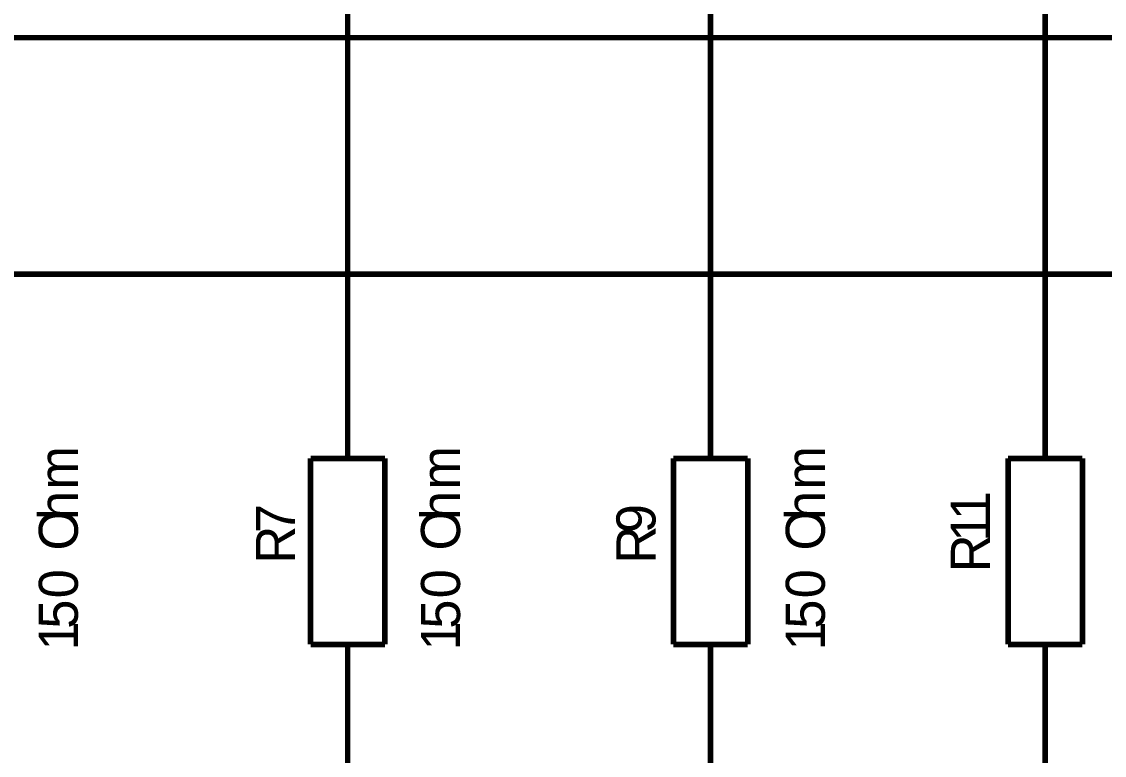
# Model space of a CAD drawing. Header units: millimetres. Extents: x 0 to 420, y 0 to 297.
# Drawn here: x 200.3 to 258.5, y 149.5 to 188.9 of the extents above; entities that cross this region are included whole.
import ezdxf

# ---------------------------------------------------------------- set-up
doc = ezdxf.new("R2010")
doc.units = ezdxf.units.MM
doc.header["$MEASUREMENT"] = 0
doc.layers.add('Sheet', color=255, linetype='Continuous')

msp = doc.modelspace()

# ---------------------------------------------------------------- linework, layer by layer
at = {"layer": 'Sheet', "color": 0, "const_width": 0.3}
for points in [[(255.315, 170.471), (255.315, 228.698)], [(237.334, 170.471), (237.334, 213.462), (325.126, 213.462)], [(217.836, 170.471), (217.836, 200.766), (325.126, 200.766)], [(197.361, 170.471), (197.361, 188.07), (325.126, 188.07)], [(178.87, 175.36), (325.126, 175.36)], [(217.836, 165.466), (217.836, 170.471)], [(217.836, 165.466), (217.836, 170.471)], [(237.334, 165.466), (237.334, 170.471)], [(237.334, 165.466), (237.334, 170.471)], [(255.315, 165.466), (255.315, 170.471)], [(255.315, 165.466), (255.315, 170.471)], [(215.838, 165.466), (215.838, 155.469)], [(215.838, 165.466), (219.834, 165.466)], [(219.834, 155.469), (219.834, 165.466)], [(235.336, 165.466), (235.336, 155.469)], [(235.336, 165.466), (239.332, 165.466)], [(239.332, 155.469), (239.332, 165.466)], [(253.318, 165.466), (253.318, 155.469)], [(253.318, 165.466), (257.313, 165.466)], [(257.313, 155.469), (257.313, 165.466)], [(219.834, 155.469), (215.838, 155.469)], [(217.836, 150.464), (217.836, 155.469)], [(217.836, 155.469), (217.836, 150.464)], [(239.332, 155.469), (235.336, 155.469)], [(237.334, 150.464), (237.334, 155.469)], [(237.334, 155.469), (237.334, 150.464)], [(257.313, 155.469), (253.318, 155.469)], [(255.315, 150.464), (255.315, 155.469)], [(255.315, 155.469), (255.315, 150.464)], [(217.836, 150.464), (217.836, 145.823)], [(237.334, 150.464), (237.334, 145.823)], [(255.315, 150.464), (255.315, 145.823)]]:
    msp.add_lwpolyline(points, dxfattribs=at)

# ---------------------------------------------------------------- texts
at = {"layer": 'Sheet', "color": 0}
for s, p in [('m', (203.34, 163.787)), ('m', (223.874, 163.787)), ('m', (243.474, 163.787)), ('h', (203.34, 162.153)), ('h', (223.874, 162.153)), ('h', (243.474, 162.153)), ('1', (252.34, 162.153)), ('9', (234.374, 161.452)), ('O', (203.34, 160.518)), ('7', (215.007, 161.452)), ('O', (223.874, 160.518)), ('O', (243.474, 160.518)), ('1', (252.34, 160.985)), ('R', (215.007, 159.818)), ('R', (234.374, 159.818)), ('R', (252.34, 159.351)), ('0', (203.34, 157.95)), ('0', (223.874, 157.95)), ('0', (243.474, 157.95)), ('5', (203.34, 156.316)), ('5', (223.874, 156.316)), ('5', (243.474, 156.316)), ('1', (203.34, 155.148)), ('1', (223.874, 155.148)), ('1', (243.474, 155.148))]:
    msp.add_text(s, height=2.101, rotation=90, dxfattribs=at).set_placement(p)

doc.saveas('drawing.dxf')
